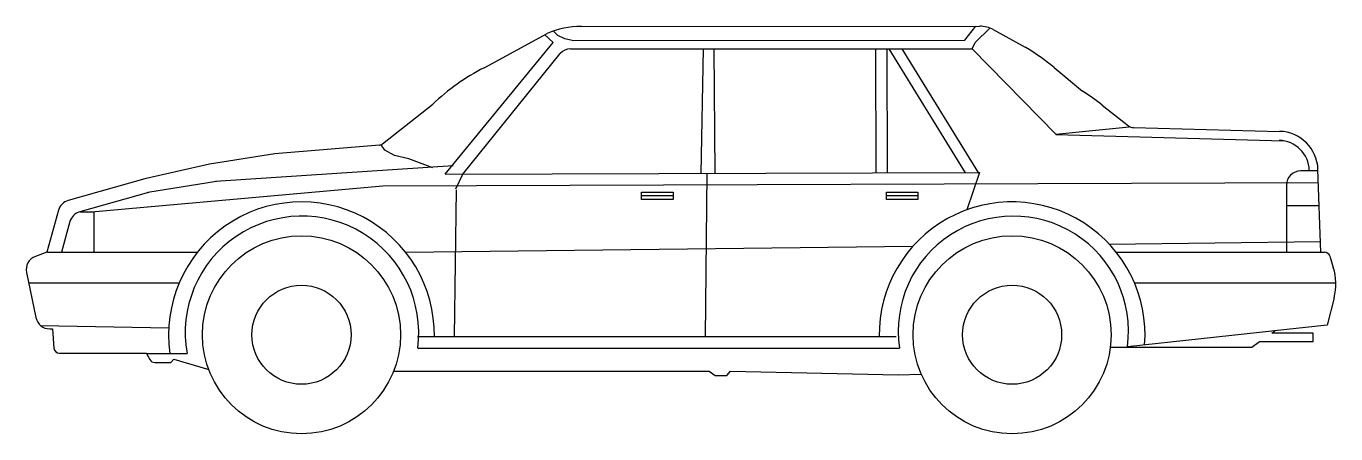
# Model space of a CAD drawing. Extents: x 9554 to 13269, y 23620 to 24777.
import ezdxf

# ---------------------------------------------------------------- set-up
doc = ezdxf.new("R2010")
doc.units = 0
doc.header["$LTSCALE"] = 100
doc.header["$MEASUREMENT"] = 0
doc.layers.add('LX-CAR', color=6, linetype='CONTINUOUS')

msp = doc.modelspace()

# ---------------------------------------------------------------- linework, layer by layer
at = {"layer": 'LX-CAR'}
for p, q in [((10852.5, 24659.3), (11031.3, 24755.9)), ((11048.6, 24730.4), (11024.6, 24752.9)), ((11062, 24750.7), (11049.2, 24762.7)), ((11082, 24741.1), (11062, 24750.7)), ((11128.5, 24776.5), (12258.7, 24777)), ((12216.1, 24736.9), (12247.3, 24777)), ((12245.4, 24731.2), (12287.1, 24771.8)), ((12297.1, 24767.2), (12387.8, 24717.6)), ((10742.2, 24356.8), (11048.6, 24730.5)), ((11102.8, 24736.3), (11082, 24741.1)), ((11097.5, 24712.4), (12237.2, 24713)), ((11103.3, 24736.4), (12216.1, 24737)), ((11467.9, 24359.1), (11475.2, 24712.6)), ((11507.8, 24359.2), (11505.5, 24712.6)), ((11962.5, 24712.9), (11964.1, 24360.6)), ((11994.8, 24712.9), (11996.4, 24360.7)), ((12218.5, 24361.4), (12001.5, 24712.9)), ((12255.8, 24360.3), (12038.1, 24712.9)), ((12237.1, 24712.8), (12245.4, 24731.2)), ((12475, 24469.6), (12237.1, 24712.8)), ((10791.8, 24357.5), (11068.6, 24700)), ((12469.8, 24659.5), (12550.2, 24593.1)), ((10564, 24443), (10706.8, 24555.4)), ((12606, 24553), (12680.7, 24494.6)), ((12682.7, 24490.9), (12474.5, 24469.7)), ((12694.8, 24489.5), (13109.2, 24478.6)), ((12474.5, 24469.7), (13120.3, 24452)), ((10259, 24414.4), (10073.7, 24386)), ((10555.5, 24439.6), (10259, 24414.4)), ((10571, 24425.3), (10560.3, 24440)), ((10598.4, 24409.7), (10571, 24425.3)), ((10638.6, 24400.9), (10598.4, 24409.7)), ((10073.7, 24386), (9889.7, 24344.1)), ((10765, 24380.8), (10090.3, 24336)), ((10707.4, 24375.1), (10638.6, 24400.9)), ((9889.7, 24344.1), (9672.8, 24282.7)), ((10093.1, 24336.6), (9898.6, 24305.1)), ((10742.2, 24356.8), (12258.1, 24361.5)), ((10772.5, 24315.8), (10791.8, 24357.5)), ((11484.4, 24359.2), (11479.3, 23896.4)), ((12258.1, 24361.5), (12221.7, 24255.8)), ((13217.5, 24366.2), (13168.7, 24366.2)), ((13226.4, 24135.6), (13218.2, 24370.6)), ((9900.6, 24305.6), (9705.3, 24250.3)), ((9728.6, 24249.5), (10565.3, 24324.5)), ((10565.3, 24324.5), (13219.5, 24333.1)), ((10773.3, 24313), (10768.1, 23896.4)), ((11299.1, 24285.5), (11299.1, 24305.9)), ((11299.1, 24305.9), (11388.6, 24305.9)), ((11388.6, 24305.9), (11388.6, 24285.5)), ((11993.7, 24305.9), (12083.3, 24305.9)), ((11993.7, 24285.5), (11993.7, 24305.9)), ((12083.3, 24305.9), (12083.3, 24285.5)), ((13128.7, 24326.2), (13128.7, 24136.5)), ((11388.6, 24285.5), (11299.1, 24285.5)), ((11300.6, 24296.5), (11388.6, 24296.5)), ((12083.3, 24285.5), (11993.7, 24285.5)), ((11995.3, 24296.5), (12083.3, 24296.5)), ((13128.7, 24268), (13221.8, 24268)), ((9645.2, 24255), (9611.9, 24135.8)), ((9706.9, 24250.5), (9745.9, 24250.5)), ((9745.9, 24250.5), (9745.9, 24135.8)), ((9677.7, 24222.6), (9653.4, 24135.7)), ((10630, 24135.6), (12069.1, 24152.5)), ((12625.8, 24159), (13225.3, 24166)), ((9611.9, 24135.8), (9579.6, 24123.9)), ((9613.6, 24135.7), (10039.1, 24135.7)), ((12645.9, 24135.7), (13226.6, 24135.7)), ((13226.4, 24135.6), (13236.6, 24135.6)), ((13251.9, 24124.3), (13261.7, 24092.5)), ((9554.4, 24078.2), (9581.3, 23950.1)), ((9560.6, 24048.8), (9987.5, 24048.8)), ((12697.5, 24048.8), (13268.7, 24048.8)), ((13263.8, 24006), (13244, 23928.3)), ((9594.1, 23928.2), (9958.1, 23921.4)), ((13244, 23928.3), (13095.1, 23912.4)), ((9620.4, 23918.3), (9628.6, 23918.3)), ((9628.6, 23918.3), (9632.4, 23863.8)), ((10663.5, 23896.4), (12021.5, 23896.4)), ((13095.7, 23912.4), (12677.7, 23867.7)), ((13086.9, 23906.3), (13095.7, 23912.4)), ((13204.3, 23906.3), (13086.9, 23906.3)), ((13204.3, 23882), (13204.3, 23906.3)), ((10664.3, 23863.7), (12030.8, 23863.7)), ((12631.1, 23866.6), (13030.2, 23866.6)), ((13030.2, 23866.6), (13052.2, 23882)), ((13052.2, 23882), (13204.3, 23882)), ((9648.3, 23848.9), (9894.7, 23848.9)), ((9894.8, 23848.2), (9904.4, 23831.1)), ((9895.2, 23848.4), (10009.9, 23848.4)), ((9918.4, 23822.9), (9964.3, 23822.9)), ((9964.3, 23822.9), (9972.2, 23832.4)), ((9972.2, 23832.4), (10071.4, 23802.9)), ((10595.9, 23798.3), (11490.6, 23798.3)), ((11490.6, 23798.3), (11508.4, 23785.6)), ((11508.4, 23785.6), (11541.5, 23785.6)), ((11541.5, 23785.6), (11551.6, 23798.3)), ((11551.6, 23798.3), (12027.1, 23788.1)), ((12027.1, 23788.1), (12092.6, 23789.9))]:
    msp.add_line(p, q, dxfattribs=at)
for centre, radius in [((10334.5, 23901.5), 281), ((12350.5, 23901.5), 281), ((10334.5, 23901.5), 140.5), ((12350.5, 23901.5), 140.5)]:
    msp.add_circle(centre, radius, dxfattribs=at)
for centre, radius, start, end in [((11128.5, 24536.5), 240, 90, 113.9077), ((12258.7, 24697), 80, 61.318, 90.0289), ((11097.5, 24672.4), 40, 90.0289, 136.3585), ((11994.6, 24075.9), 752.6, 50.8432, 58.5015), ((11144.4, 24095.9), 634.5, 117.3952, 133.602), ((12091.2, 23895.9), 834.8, 51.9231, 56.6366), ((12695.5, 24513.5), 24, 232.0738, 268.4935), ((13105.7, 24365), 88, 1.9946, 88.4935), ((13106.3, 24366.7), 112, 1.9946, 88.4935), ((10554.1, 24455.6), 16, 274.8737, 308.1951), ((13168.7, 24326.2), 40, 90, 180), ((9683.7, 24244.2), 40, 105.8138, 164.3667), ((10334.5, 23901.5), 377, 359.2284, 188.0933), ((12350.5, 23901.5), 377, 355.6521, 180.7716), ((9716.2, 24211.8), 40, 105.8138, 164.3667), ((10335.9, 23906.9), 331.3, 352.5083, 190.1625), ((12354, 23911.5), 326.7, 352.2997, 188.4146), ((9593.5, 24086.4), 40, 110.3231, 191.853), ((13236.6, 24119.6), 16, 17.1027, 90), ((13108.8, 24045.5), 160, 345.7189, 17.1027), ((9620.4, 23958.3), 40, 191.853, 270), ((9648.3, 23864.9), 16, 183.9452, 270), ((9918.4, 23838.9), 16, 209.3578, 270)]:
    msp.add_arc(centre, radius, start, end, dxfattribs=at)

doc.saveas('drawing.dxf')
